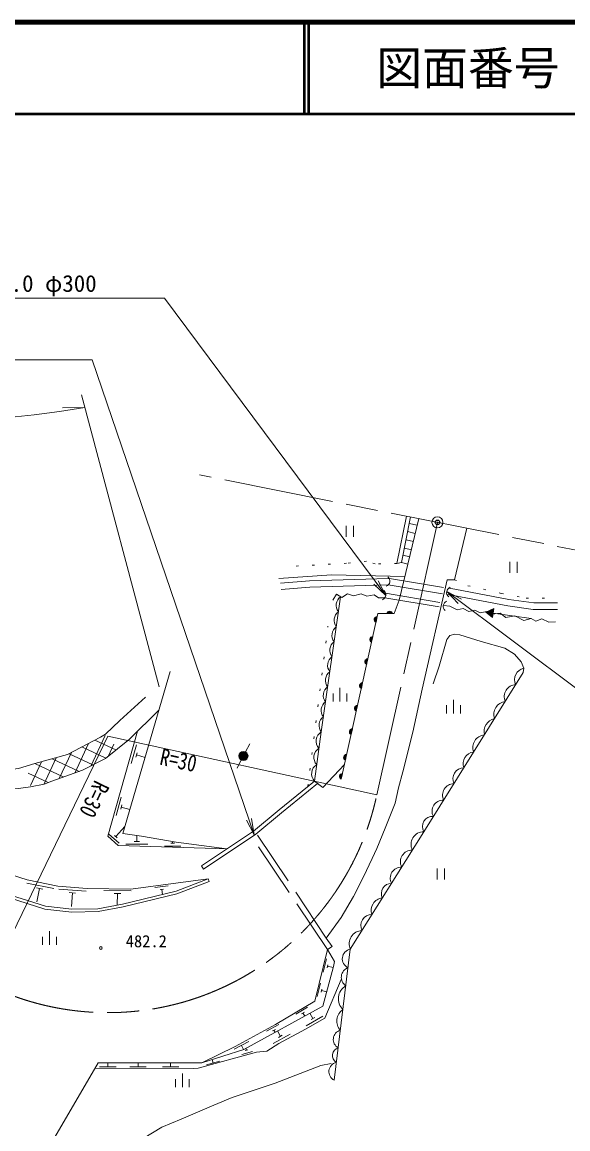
# Model space of a CAD drawing. Units: millimetres at full size, sheet at 1:1000; details may follow other scales. Extents: x 40000 to 680000, y 20000 to 380000.
# Drawn here: x 477991 to 537526, y 259306 to 380000 of the extents above; entities that cross this region are included whole.
import ezdxf
from ezdxf.enums import TextEntityAlignment as Align

# ---------------------------------------------------------------- set-up
doc = ezdxf.new("R2010")
doc.units = ezdxf.units.MM
doc.header["$LTSCALE"] = 1000
doc.header["$PDMODE"] = 32
doc.header["$PDSIZE"] = 500
for name, pattern in [('CHAIN', [18.5, 12, -1.5, 3.5, -1.5]), ('DASHED', [7.5, 6, -1.5]), ('DOTTED', [1.75, 0.25, -1.5])]:
    doc.linetypes.add(name, pattern=pattern)
for name, color, linetype, lineweight in [('M-BGD', 7, 'Continuous', 13), ('M-BMK', 2, 'CHAIN', 13), ('M-BMK-ROW', 30, 'Continuous', 13), ('M-BMK-SRVR', 3, 'Continuous', 13), ('M-STR-HTXT', 7, 'Continuous', 13), ('M-TTL', 2, 'Continuous', 140), ('M-TTL-LINE', 7, 'Continuous', 50)]:
    doc.layers.add(name, color=color, linetype=linetype, lineweight=lineweight)
doc.layers.add('M-OTRS', color=6, linetype='Continuous')
doc.layers.add('M-TTL-TXT', color=7, linetype='Continuous')
doc.styles.add('ＭＳ ゴシック', font='')
doc.styles.get('ＭＳ ゴシック').set_extended_font_data('MS Gothic')

# ---------------------------------------------------------------- blocks, each defined once
blk = doc.blocks.new('open_arrow')
at = {"color": 0, "linetype": 'Continuous', "lineweight": -2}
blk.add_lwpolyline([(7.5, 1.25), (0, 0), (7.5, -1.25)], dxfattribs=at)

msp = doc.modelspace()

# ---------------------------------------------------------------- hatches: boundary and pattern name
at = {"layer": 'M-BGD'}
for points in [[(516600, 314557), (516736, 315168, 0.84072)], [(518397, 315491), (517771, 315491, -0.84072)], [(529448, 316048), (528585, 315667), (529306, 315058)], [(516113, 312366), (516249, 312977, 0.84072)], [(515576, 309952), (515712, 310563, 0.84072)], [(514997, 307345), (515132, 307956, 0.84072)], [(514445, 304863), (514581, 305474, 0.84072)], [(513880, 302321), (514015, 302932, 0.84072)], [(501902, 299533, -0.41421), (501691, 300208, -0.41421), (502366, 300418, -1)], [(513393, 300136), (513259, 299525, -0.84072)], [(512929, 298050), (512795, 297438, -0.84072)]]:
    msp.add_hatch(color=256, dxfattribs=at).paths.add_polyline_path(points)
h = msp.add_hatch(dxfattribs=at)
h.set_pattern_fill('USER', color=256, style=0, pattern_type=2)
h.set_pattern_definition([(65, (-0, -0), (-1151.011, 536.7252), []), (155, (-0, -0), (-536.7252, -1151.011), [])])
h.paths.add_polyline_path([(487095, 299699), (488391, 300756), (487261, 302152), (486902, 302230), (486551, 302017), (482953, 300127), (479394, 299153), (478500, 298875), (478920, 296609), (478921, 296610), (480378, 296880), (481244, 297217), (484593, 298415)])

# ---------------------------------------------------------------- linework, layer by layer
for p, q in [((519371, 321056), (520368, 326037)), ((513347, 325056), (513347, 323856)), ((514147, 325056), (514147, 323856)), ((520229, 325341), (521099, 325132)), ((519869, 323546), (520676, 323371)), ((520047, 324434), (520883, 324233)), ((519689, 322644), (520457, 322459)), ((519535, 321874), (520274, 321696)), ((531191, 321152), (531191, 319952)), ((531991, 321152), (531991, 319952)), ((516600, 314557), (516736, 315168)), ((517771, 315491), (518397, 315491)), ((528585, 315667), (529448, 316048)), ((528585, 315667), (529306, 315058)), ((529306, 315058), (529448, 316048)), ((529377, 315553), (533534, 314956)), ((516113, 312366), (516249, 312977)), ((515576, 309952), (515712, 310563)), ((514997, 307345), (515132, 307956)), ((511905, 305902), (511905, 306802)), ((512655, 305902), (512655, 307402)), ((513405, 305902), (513405, 306802)), ((514445, 304863), (514581, 305474)), ((524303, 304608), (524303, 305508)), ((525053, 304608), (525053, 306108)), ((525803, 304608), (525803, 305508)), ((513880, 302321), (514015, 302932)), ((490466, 301176), (489893, 299156)), ((502366, 300418), (502831, 301304)), ((490535, 300320), (490401, 299849)), ((490468, 300084), (491405, 299819)), ((501902, 299533), (501437, 298647)), ((513259, 299525), (513393, 300136)), ((513152, 299048), (510812, 296520)), ((512795, 297438), (512929, 298050)), ((488809, 295484), (488236, 293463)), ((488878, 294627), (488745, 294156)), ((488811, 294392), (489745, 294127)), ((488210, 291172), (489204, 292296)), ((487450, 291444), (488574, 290451)), ((488079, 291288), (488342, 291056)), ((490510, 290642), (490510, 291296)), ((489310, 290342), (491710, 290342)), ((490230, 290642), (490790, 290642)), ((493510, 290147), (495310, 290147)), ((494200, 290447), (494620, 290447)), ((494410, 290447), (494410, 290651)), ((497768, 287642), (497545, 287975)), ((523283, 287683), (523283, 286483)), ((524083, 287683), (524083, 286483)), ((481434, 285531), (478491, 286113)), ((498410, 286297), (498302, 286577)), ((480248, 285459), (479561, 285595)), ((479904, 285527), (479613, 284056)), ((484994, 285222), (482003, 285454)), ((483824, 285012), (483126, 285066)), ((483475, 285039), (483360, 283543)), ((489900, 285248), (486900, 285295)), ((488745, 284966), (488045, 284977)), ((488395, 284971), (488376, 283704)), ((493940, 285815), (492453, 285619)), ((493409, 285443), (493062, 285397)), ((493236, 285420), (493309, 284860)), ((480225, 279366), (480225, 280266)), ((480975, 279366), (480975, 280866)), ((481725, 279366), (481725, 280266)), ((511186, 277835), (510830, 276378)), ((511341, 277205), (511258, 276865)), ((511299, 277035), (511912, 276886)), ((510538, 275187), (510182, 273730)), ((510693, 274557), (510610, 274217)), ((510651, 274387), (511217, 274249)), ((509121, 272593), (507834, 271823)), ((508781, 272040), (508481, 271860)), ((508631, 271950), (508832, 271614)), ((508962, 270556), (510778, 271612)), ((509719, 271343), (509385, 271917)), ((505984, 270688), (504664, 269975)), ((509507, 271220), (509931, 271466)), ((505620, 270151), (505312, 269984)), ((505375, 268633), (507227, 269621)), ((505466, 270067), (505589, 269839)), ((506160, 269392), (505846, 269980)), ((505944, 269276), (506376, 269507)), ((502726, 268820), (501131, 267985)), ((501928, 268403), (502158, 267963)), ((502466, 267872), (502403, 268096)), ((498831, 266481), (498725, 266862)), ((501968, 267422), (503124, 267744)), ((502331, 267835), (502600, 267910)), ((479787, 255378), (486286, 266502)), ((486435, 266080), (488235, 266080)), ((487335, 266080), (487335, 266502)), ((489737, 266079), (491537, 266079)), ((490637, 266079), (490637, 266500)), ((493287, 266077), (495087, 266077)), ((494187, 266077), (494187, 266499)), ((498108, 266280), (499553, 266682)), ((494722, 263836), (494722, 264736)), ((495472, 263836), (495472, 265336)), ((496222, 263836), (496222, 264736))]:
    msp.add_line(p, q, dxfattribs=at)
at = {"layer": 'M-BGD', "linetype": 'DASHED'}
for p, q in [((518051, 319310), (524511, 318256)), ((517645, 317720), (524039, 316635)), ((517935, 318620), (524342, 317575)), ((517567, 317226), (523949, 316143)), ((511302, 278851), (503049, 291178)), ((511174, 280120), (503547, 291512))]:
    msp.add_line(p, q, dxfattribs=at)
at = {"layer": 'M-BGD', "linetype": 'DOTTED'}
msp.add_line((509160, 296644), (511350, 314116), dxfattribs=at)
at = {"layer": 'M-BGD'}
for points in [[(520079, 320885), (519371, 321056), (518869, 320960), (519905, 326130)], [(486286, 266502), (497589, 266498), (501225, 268299), (505626, 270676), (509931, 273250), (511302, 278851), (511800, 279185), (511174, 280120), (512806, 282367), (514139, 284629), (515240, 286790), (516194, 288774), (516698, 289885), (517596, 292103), (518676, 294830), (519049, 296496), (519529, 298259), (520607, 302578), (521619, 307271), (524358, 319197), (525157, 319197), (526511, 324807)], [(521273, 325856), (519136, 316960), (518568, 315491), (516808, 315491), (512795, 297438)], [(506186, 318807), (509334, 319076), (517934, 319329), (518051, 319310)], [(506246, 318110), (509374, 318376), (517887, 318628), (517935, 318620)], [(517567, 317226), (516880, 317226), (516397, 317555), (515592, 317394), (514963, 317655), (514136, 317425), (513484, 317670), (512863, 317264), (512273, 317617), (511887, 316971)], [(524342, 317575), (525065, 317457), (530974, 316351), (533748, 315963), (536402, 315963)], [(524511, 318256), (525186, 318146), (531087, 317042), (533796, 316663), (536402, 316663)], [(510812, 296520), (509876, 297230), (510617, 302597), (512729, 317344)], [(523940, 316391), (524659, 316319), (525434, 315892), (526109, 316057), (526713, 315745), (527359, 315875), (527947, 315583), (528700, 315713), (529273, 315428), (530156, 315528), (530743, 315080), (531724, 315272), (532737, 314740), (533534, 314956), (534013, 314662), (534692, 314941), (535454, 314550), (536168, 314594)], [(512028, 264603), (513792, 278905), (521809, 291714), (532660, 309085), (532720, 309539), (532435, 310222), (531692, 311084), (530655, 311729), (528067, 312472), (525753, 313169), (525182, 313265), (524648, 313103), (524315, 312680), (523472, 309773), (522837, 307839)], [(494134, 309181), (488984, 291513), (491028, 291223), (494784, 290587), (500337, 289844)], [(425355, 302747), (439364, 300758), (442066, 300323), (445357, 300134), (452477, 299762), (458310, 299444), (464751, 299115), (469485, 298846), (476694, 298510), (477607, 298597), (479394, 299153), (482953, 300127), (486551, 302017), (487100, 302351), (488646, 303827), (491467, 306402)], [(492906, 304968), (489688, 301813), (487095, 299699), (484593, 298415), (481244, 297217), (480378, 296880), (478921, 296610), (477580, 296441), (470928, 296571), (455734, 297313), (440888, 298273), (428548, 300103)], [(500337, 289844), (488483, 290219), (487336, 291234), (490583, 302691)], [(497545, 287975), (503231, 291781), (506023, 294081), (509876, 297230)], [(497768, 287642), (503470, 291460), (506277, 293772), (510204, 296981)], [(498302, 286577), (489841, 285461), (485098, 285535), (481868, 285785), (478525, 286447), (472457, 288393), (451452, 296505)], [(498410, 286297), (494881, 284929), (488996, 283516), (486274, 283003), (483415, 282955), (480474, 283280), (476613, 284490), (473802, 285470), (472411, 286068)], [(498302, 286577), (494792, 285216), (488933, 283809), (486244, 283302), (483429, 283255), (480536, 283575), (476708, 284775), (473911, 285750), (472461, 286373)], [(511302, 278851), (512080, 277544), (511941, 276995), (510808, 272696), (502166, 267966), (497589, 266498)], [(485940, 265910), (496641, 265905), (497203, 265909), (503562, 267678), (504669, 267770), (505993, 268622), (508914, 270181), (510998, 271392), (512789, 275596)], [(484255, 252951), (487021, 255477), (489991, 257526), (493249, 259492), (495327, 260374), (498914, 261889), (500890, 262722), (505610, 264296), (510587, 266200), (511710, 266442)]]:
    msp.add_lwpolyline(points, dxfattribs=at)
at = {"layer": 'M-BGD', "linetype": 'DOTTED'}
for points in [[(518869, 320960), (516499, 320920), (515554, 321201), (513373, 320982), (506908, 320625)], [(525157, 319197), (526620, 318540), (530262, 317699), (532966, 317169), (535939, 317169)]]:
    msp.add_lwpolyline(points, dxfattribs=at)
at = {"layer": 'M-BGD'}
for centre, radius in [((502134, 299976), 500), ((486576, 279031), 150)]:
    msp.add_circle(centre, radius, dxfattribs=at)
for centre, radius, start, end in [((517505, 319047), 606, 290.73249, 50.73249), ((517060, 317559), 606, 290.36995, 50.36995), ((524906, 317797), 606, 110.73249, 230.73249), ((513404, 316411), 1151, 125.89629, 217.80378), ((524537, 316290), 606, 110.36995, 230.36995), ((513170, 314773), 1151, 125.89629, 217.80378), ((516721, 314851), 318, 87.35688, 247.57461), ((518084, 315436), 318, 9.89113, 170.10887), ((512935, 313134), 1151, 125.89629, 217.80378), ((516234, 312660), 318, 87.35688, 247.57461), ((512700, 311496), 1151, 125.89629, 217.80378), ((512466, 309857), 1151, 125.89629, 217.80378), ((515698, 310246), 318, 87.35688, 247.57461), ((512231, 308219), 1151, 125.89629, 217.80378), ((532980, 308294), 1272, 101.77017, 205.15118), ((515118, 307638), 318, 87.35688, 247.57461), ((511996, 306580), 1151, 125.89629, 217.80378), ((531901, 306435), 1320, 93.16578, 202.85011), ((511762, 304942), 1151, 125.89629, 217.80378), ((514566, 305157), 318, 87.35688, 247.57461), ((530880, 304506), 1430, 97.8173, 198.19858), ((511527, 303303), 1151, 125.89629, 217.80378), ((529896, 302591), 1515, 104.31001, 191.70588), ((511231, 301601), 1170, 121.64479, 222.63898), ((514001, 302614), 318, 87.35688, 247.57461), ((528580, 300869), 1425, 96.77751, 199.23838), ((510984, 299812), 1170, 121.64479, 222.63898), ((513379, 299819), 318, 87.50976, 247.72749), ((527381, 299120), 1288, 96.52739, 199.48849), ((510737, 298022), 1170, 121.64479, 222.63898), ((526213, 297458), 1233, 92.12702, 203.88887), ((512915, 297732), 318, 87.50976, 247.72749), ((525132, 295678), 1282, 92.06347, 203.95241), ((523918, 293949), 1209, 87.98297, 208.03289), ((522757, 292281), 1104, 85.12796, 210.88792), ((521818, 290313), 1401, 90.34063, 205.57151), ((520531, 288434), 1274, 88.95694, 206.95521), ((519373, 286636), 1221, 88.97099, 206.94115), ((518300, 284959), 1123, 90.8182, 205.09394), ((517434, 283124), 1368, 96.33515, 199.17624), ((516142, 281468), 1206, 89.58198, 206.33017), ((515115, 279488), 1446, 92.142, 203.77013), ((513988, 277855), 1068, 100.57824, 245.35995), ((513926, 275832), 1120, 110.01078, 235.92741), ((514138, 273485), 1649, 120.62245, 225.31577), ((513859, 271058), 1533, 125.0331, 220.90511), ((512976, 269052), 1039, 105.41841, 240.51981), ((512720, 267310), 875, 106.91015, 239.02806), ((512504, 265538), 1049, 102.91508, 243.02314)]:
    msp.add_arc(centre, radius, start, end, dxfattribs=at)
at = {"layer": 'M-BMK'}
for p, q in [((548139, 320476), (497355, 330645)), ((516685, 295747), (523300, 325450))]:
    msp.add_line(p, q, dxfattribs=at)
msp.add_arc((487340, 301979), 30000, 244.04911, 348.01117, dxfattribs=at)
at = {"layer": 'M-BMK-ROW'}
msp.add_lwpolyline([(519755, 319538), (511723, 319719), (505995, 319339)], dxfattribs=at)
at = {"layer": 'M-BMK-SRVR'}
msp.add_circle((523300, 325450), 600, dxfattribs=at)
at = {"layer": 'M-OTRS'}
msp.add_point((523300, 325450), dxfattribs=at)
at = {"layer": 'M-STR-HTXT'}
for p, q in [((484467, 339372), (492957, 307529)), ((484838, 337982), (482383, 337937)), ((474212, 275004), (487333, 302137)), ((516685, 295747), (487333, 302137))]:
    msp.add_line(p, q, dxfattribs=at)
for points in [[(517658, 317457), (493517, 349882), (467622, 349882)], [(503314, 291356), (485631, 343180), (448843, 343180)], [(524310, 317907), (539085, 306849), (574740, 306849)]]:
    msp.add_lwpolyline(points, dxfattribs=at)
msp.add_arc((464559, 457718), 121441, 258.52965, 279.61272, dxfattribs=at)
at = {"layer": 'M-TTL'}
msp.add_line((680000, 380000), (40000, 380000), dxfattribs=at)
at = {"layer": 'M-TTL-LINE'}
for p, q in [((508747, 380000), (508747, 370000)), ((509247, 380000), (509247, 370000)), ((40000, 370000), (680000, 370000))]:
    msp.add_line(p, q, dxfattribs=at)

# ---------------------------------------------------------------- block references
at = {"layer": 'M-STR-HTXT', "xscale": 240, "yscale": 240}
for p, rotation in [((517658, 317457), 126.7), ((524310, 317907), 323.2), ((503314, 291356), 108.8)]:
    msp.add_blockref('open_arrow', p, dxfattribs=dict(at, rotation=rotation))

# ---------------------------------------------------------------- texts
at = {"layer": 'M-BGD', "style": 'ＭＳ ゴシック'}
msp.add_text('482.2', height=1320, dxfattribs=at).set_placement((491538, 279774), align=Align.MIDDLE_CENTER)
at = {"layer": 'M-STR-HTXT', "style": 'ＭＳ ゴシック'}
msp.add_text('土管L=6.0 φ300', height=1833, dxfattribs=at).set_placement((486120, 350036), align=Align.BOTTOM_RIGHT)
at = {"layer": 'M-STR-HTXT', "style": 'ＭＳ ゴシック', "width": 0.8}
for rotation, p in [(347.72, (493298, 300838)), (244.191, (487572, 296635))]:
    msp.add_text('R=30', height=1833, rotation=rotation, dxfattribs=at).set_placement(p, align=Align.TOP_LEFT)
at = {"layer": 'M-TTL-TXT', "style": 'ＭＳ ゴシック'}
msp.add_text('図面番号', height=3666, dxfattribs=at).set_placement((526622, 375000), align=Align.MIDDLE_CENTER)

doc.saveas('drawing.dxf')
